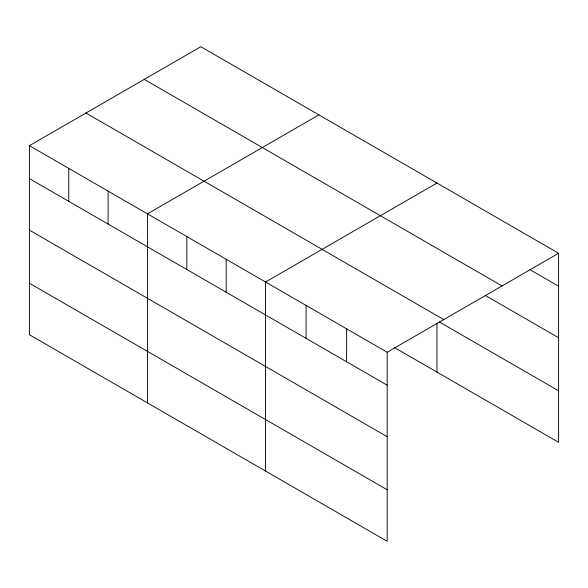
<?xml version="1.0" encoding="UTF-8"?>
<svg xmlns="http://www.w3.org/2000/svg" width="588" height="588" viewBox="0 0 588 588"><rect width="100%" height="100%" fill="white"/><g stroke="black" fill="none" stroke-linecap="round" stroke-linejoin="round"><path stroke-width="0.88" d="M387.183 436.7L387.183 352.241L29.4 145.677L29.4 334.726L387.183 541.291L387.183 436.7L29.4 230.136M394.452 347.552L558.6 442.323L558.6 253.274L200.817 46.709L29.4 145.677M318.887 114.881L147.47 213.848L147.47 402.89M436.957 183.044L265.533 282.012L265.533 471.054M387.183 352.241L558.6 253.274M529.979 269.694L558.6 286.224M144.251 79.373L502.034 285.937M485.453 295.507L558.6 337.733M85.966 113.021L443.749 319.585M439.339 321.952L558.6 390.807M29.4 178.627L387.183 385.191M29.4 283.21L387.183 489.775M436.957 323.29L436.957 372.086M346.633 328.832L346.633 361.782M306.083 305.422L306.083 338.372M226.182 259.293L226.182 292.236M186.822 236.567L186.822 269.517M108.111 191.122L108.111 224.072M68.759 168.403L68.759 201.346"/></g></svg>
